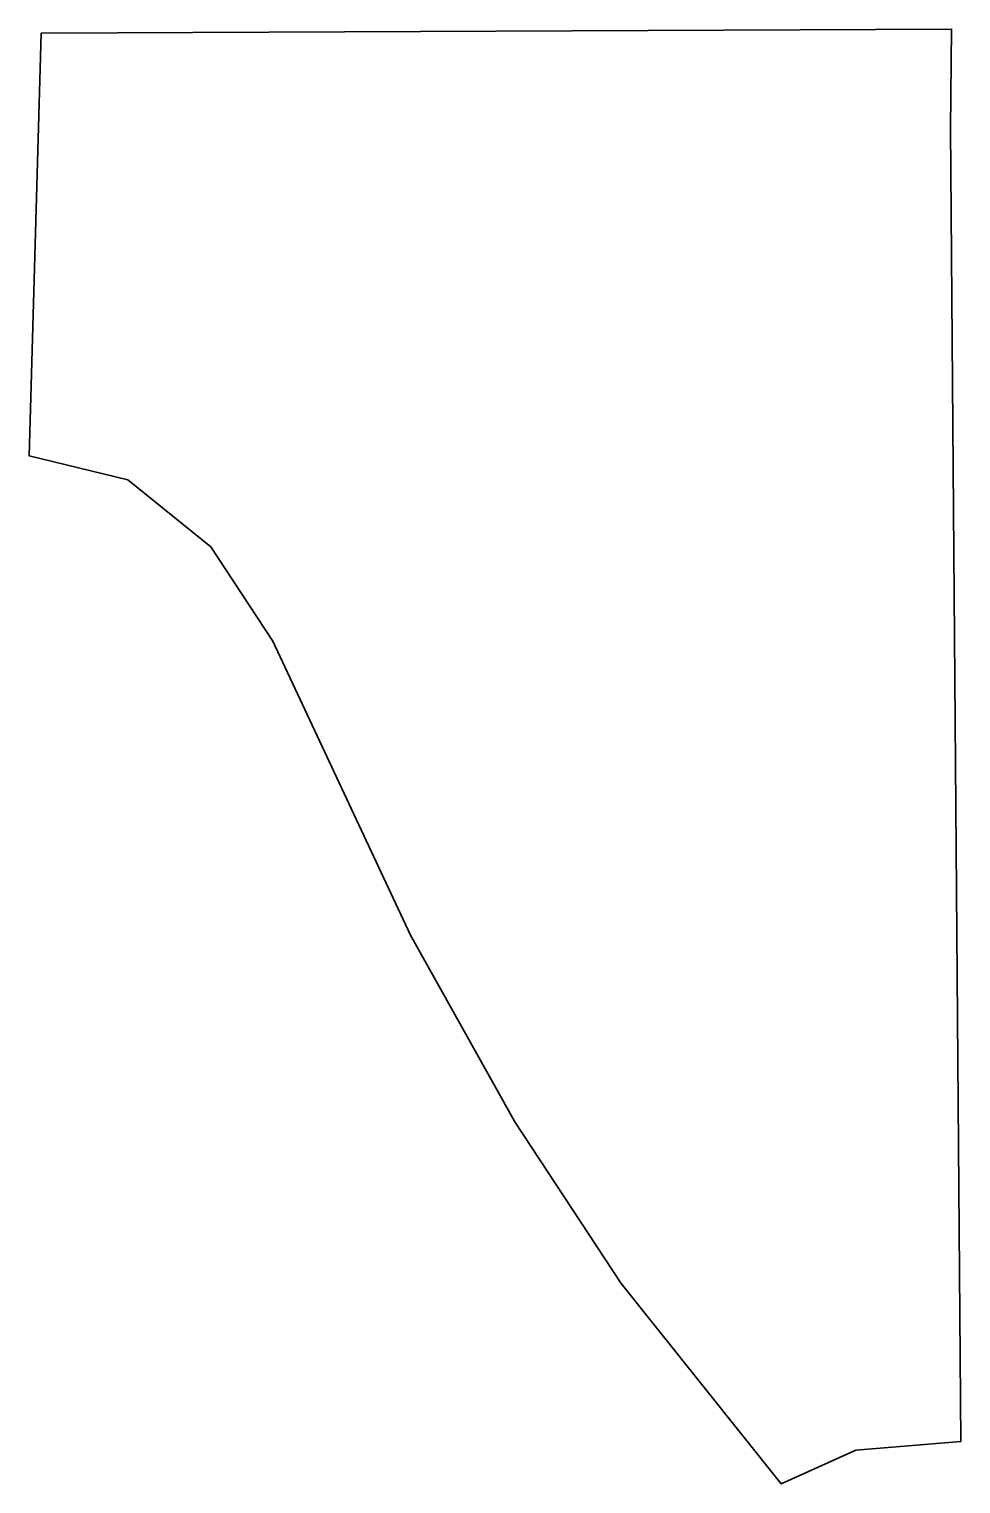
# Model space of a CAD drawing. Extents: x 0 to 3684, y -5753 to 0.
import ezdxf

# ---------------------------------------------------------------- set-up
doc = ezdxf.new("R2010")
doc.units = 0
doc.linetypes.add('Solid', pattern=[0])

msp = doc.modelspace()

# ---------------------------------------------------------------- linework, layer by layer
at = {"color": 0, "linetype": 'Solid', "lineweight": 35}
msp.add_lwpolyline([(3643, -393), (3684, -5585), (3269, -5620), (2974, -5753), (2341, -4961), (1920, -4321), (1508, -3583), (963, -2421), (719, -2048), (391, -1782), (0, -1687), (48, -16), (3647, 0), (3643, -393)], close=True, dxfattribs=at)

doc.saveas('drawing.dxf')
